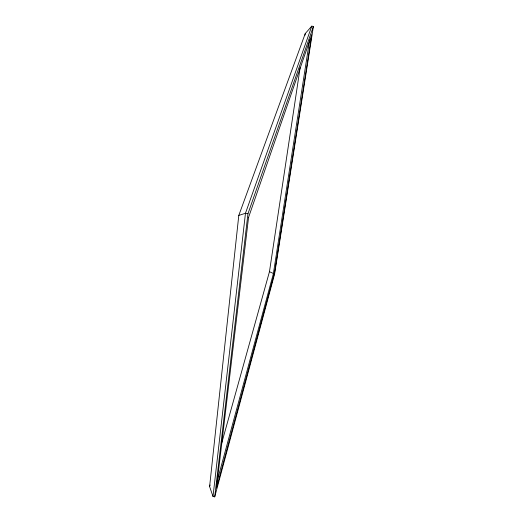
<?xml version="1.0" encoding="UTF-8"?>
<svg xmlns="http://www.w3.org/2000/svg" width="523" height="523" viewBox="0 0 523 523"><rect width="100%" height="100%" fill="white"/><g stroke="black" fill="none" stroke-linecap="round" stroke-linejoin="round"><path stroke-width="0.78" d="M209.605 486.567L238.789 215.424L305.249 33.557L311.773 26.15L313.395 26.438L274.601 274.045L214.718 496.85L213.005 496.458L209.605 486.567L210.043 484.998M213.005 496.458L245.464 213.273L311.773 26.15M214.718 496.85L247.954 213.77L313.395 26.438M221.445 444.066L269.463 271.685L300.156 67.46M305.007 35.172L305.249 33.557M309.642 39.866L273.346 273.791L216.842 482.291M238.789 215.424L245.464 213.273L247.954 213.77M274.601 274.045L269.463 271.685M248.562 217.372L216.47 488.136L274.523 272.718L311.734 34.714L248.562 217.372"/></g></svg>
